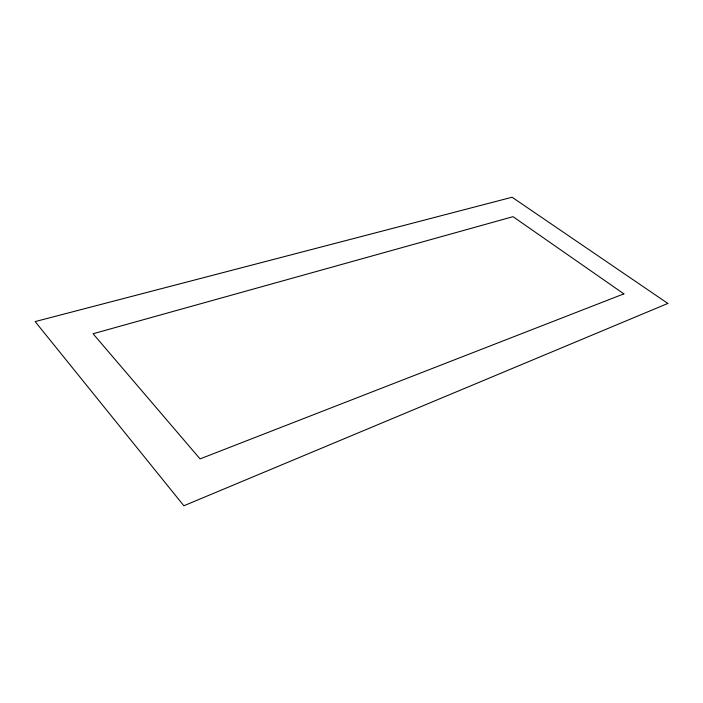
<?xml version="1.0" encoding="UTF-8"?>
<svg xmlns="http://www.w3.org/2000/svg" width="703" height="703" viewBox="0 0 703 703"><rect width="100%" height="100%" fill="white"/><g stroke="black" fill="none" stroke-linecap="round" stroke-linejoin="round"><path stroke-width="1.05" d="M667.85 303.441L183.861 505.765L35.15 321.587L512.083 197.235L667.85 303.441M623.869 293.863L200.056 458.901L93.068 333.749L513.023 216.673L623.869 293.863"/></g></svg>
